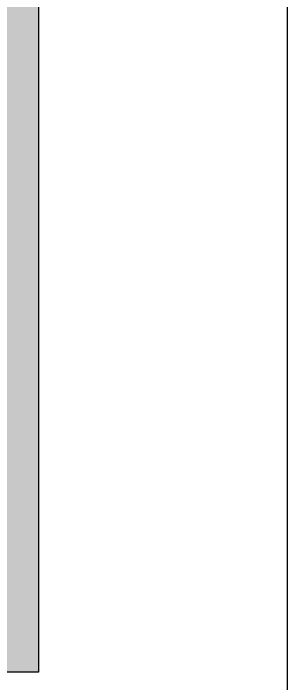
# Model space of a CAD drawing. Header units: millimetres. Extents: x 138979 to 257434, y 2210 to 57479.
# Drawn here: x 202489 to 204141, y 20324 to 24364 of the extents above; entities that cross this region are included whole.
import ezdxf

# ---------------------------------------------------------------- set-up
doc = ezdxf.new("R2010")
doc.units = ezdxf.units.MM
doc.layers.add('WALL-RETCUT-1', color=1, linetype='Continuous', lineweight=25)

# ---------------------------------------------------------------- blocks, each defined once
blk = doc.blocks.new('TYPE D1')
h = blk.add_hatch()
h.set_pattern_fill('FP_109', color=8, angle=230, style=0, pattern_type=2)
h.set_pattern_definition([(320, (196441.24, 80993.8), (-38.2536, -437.2423), [45.72, -502.92]), (265, (196441.24, 80993.8), (458.5367, 84.5828), [36.576, -402.336]), (10.451, (196438.05, 80957.35), (420.2802, -352.662), [38.856, -427.416]), (316.184, (196563.16, 80993.8), (-100.9033, -650.59), [68.58, -754.38]), (6.636, (196554.75, 80939.6), (593.8263, -569.766), [58.284, -641.124]), (261.184, (196563.16, 80993.8), (593.82, -569.7725), [54.864, -603.504]), (291, (196532.68, 80932.83), (-245.4366, -363.875), [45.72, -502.92]), (236, (196532.7, 80932.83), (442.0518, -148.3253), [36.576, -402.336]), (341.451, (196512.22, 80902.5), (196.6115, -512.201), [38.856, -427.416]), (307.5, (196441.24, 80993.79), (202.9318, -7.41278), [20.117, -377.342, 20.117, -792.175]), (307.5, (196441.24, 80993.79), (202.9318, -7.41278), [-417.576, -388.315, 20.117, -383.743]), (277.5, (196441.24, 80993.8), (240.43305, -160.36715), [20.117, -212.75, 20.117, -522.122]), (277.5, (196441.24, 80993.8), (240.43305, -160.36715), [-252.984, -368.198, 20.117, -133.807]), (237.5, (196441.24, 81129.73), (-13.7491, -325.41783), [20.117, -132.283, 20.117, -1086.307]), (237.5, (196441.24, 81129.73), (-13.7491, -325.41783), [-172.517, -455.371, 20.117, -610.819]), (227.5, (196441.24, 81190.7), (61.0244, -355.51), [20.117, -178.003, 20.117, -743.712]), (227.5, (196441.24, 81190.7), (61.0244, -355.51), [-218.237, -295.656, 20.117, -427.939])])
h.paths.add_polyline_path([(139269.8, 40242.3), (139469.8, 40242.3), (139469.8, 30767.3), (139269.8, 30767.3), (139269.8, 40132.2)])
at = {"layer": 'WALL-RETCUT-1'}
blk.add_lwpolyline([(139469.8, 30767.3), (139269.8, 30767.3), (139269.8, 40242.3), (139469.8, 40242.3)], close=True, dxfattribs=at)

msp = doc.modelspace()

# ---------------------------------------------------------------- linework, layer by layer
at = {"layer": 'Defpoints'}
msp.add_lwpolyline([(190541.2, 17607.1), (204141.2, 17607.1), (204141.2, 32457.1), (190541.2, 32457.1)], close=True, dxfattribs=at)

# ---------------------------------------------------------------- block references
msp.add_blockref('TYPE D1', (63171.4, -10375.1))

doc.saveas('drawing.dxf')
